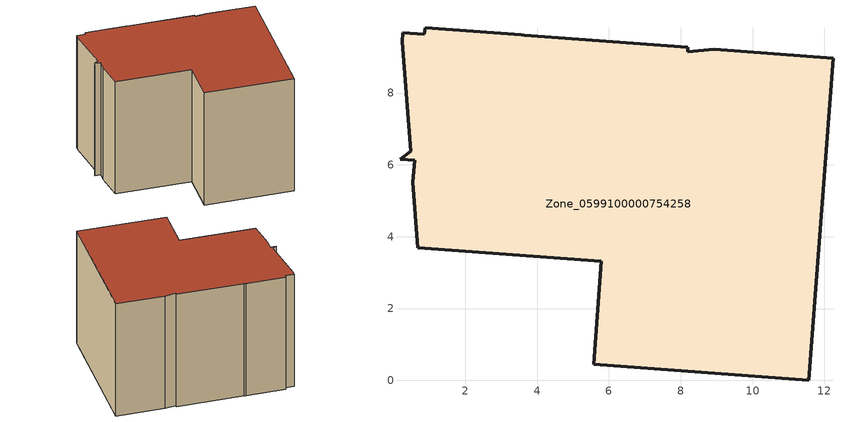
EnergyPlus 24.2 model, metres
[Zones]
Zone_0599100000754258
 floor ground (C_G): 11.56,0 5.58,0.45 5.79,3.31 0.68,3.69 0.54,5.52 0.59,6.12 0.2,6.16 0.48,6.38 0.25,9.43 0.27,9.67 0.86,9.63 0.89,9.82 3.56,9.62 3.65,9.61 8.2,9.27 8.2,9.15 8.93,9.21 12.24,8.96 z0
 wall outside (C_F): 3.56,9.62 0.89,9.82 0.86,9.63 0.27,9.67 0.25,9.43 0.48,6.38 0.2,6.16 0.59,6.12 0.54,5.52 0.68,3.69 5.79,3.31 5.58,0.45 11.56,0 12.24,8.96 8.93,9.21 8.2,9.15 8.2,9.27 3.65,9.61 3.56,9.62 z0:8.57
 roof outside (C_R): 8.2,9.15 8.2,9.27 3.65,9.61 3.56,9.62 0.89,9.82 0.86,9.63 0.27,9.67 0.25,9.43 0.48,6.38 0.2,6.16 0.59,6.12 0.54,5.52 0.68,3.69 5.79,3.31 5.58,0.45 11.56,0 12.24,8.96 8.93,9.21 z8.57
[BUILDING]
Pand.0599100000754258: North Axis=0; Terrain=City; Loads Convergence Tolerance Value=0.04; Temperature Convergence Tolerance Value=0.4; Solar Distribution=FullExterior; Maximum Number of Warmup Days=25; Minimum Number of Warmup Days=1
[Site:Location]
Rotterdam.The.Hague.AP_ZH_NLD Design_Conditions: Latitude=51.96; Longitude=4.45; Time Zone=1; Elevation=-4.5
[SITE:GROUNDTEMPERATURE:BUILDINGSURFACE]
18, 18, 18, 18, 18, 18, 18, 18, 18, 18, 18, 18
[MATERIAL] Thermal Absorptance=0.9; Solar Absorptance=0.7; Visible Absorptance=0.7
Name | Roughness | Thickness | Conductivity | Density | Specific Heat
G.D.2006-2014 | MediumSmooth | 0.15 | 0.06 | 540 | 1210
F.D.2006-2014 | Rough | 0.3 | 0.12 | 1920 | 840
R.D.2006-2014 | MediumRough | 0.2 | 0.08 | 1500 | 1000
[CONSTRUCTION]
C_G: G.D.2006-2014
C_F: F.D.2006-2014
C_R: R.D.2006-2014
[ZONE]
Zone_0599100000754258: Type=1; Multiplier=1; Ceiling Height=Autocalculate; Volume=Autocalculate; Floor Area=autocalculate; Part of Total Floor Area=Yes
[ZONEINFILTRATION:DESIGNFLOWRATE]
Infil_Zone_0599100000754258: Zone or ZoneList or Space or SpaceList=Zone_0599100000754258; Schedule=AlwaysOn; Design Flow Rate Calculation Method=Flow/Area; Flow Rate per Floor Area=0.0021; Constant Term Coefficient=1; Temperature Term Coefficient=0; Velocity Term Coefficient=0; Velocity Squared Term Coefficient=0
[HVACTEMPLATE:ZONE:IDEALLOADSAIRSYSTEM]
Zone_0599100000754258: Maximum Heating Supply Air Temperature=50; Minimum Cooling Supply Air Temperature=13; Maximum Heating Supply Air Humidity Ratio=0.0156; Minimum Cooling Supply Air Humidity Ratio=0.0077; Heating Limit=NoLimit; Cooling Limit=NoLimit; Dehumidification Control Type=ConstantSensibleHeatRatio; Cooling Sensible Heat Ratio=0.7; Dehumidification Setpoint=60; Humidification Control Type=None; Humidification Setpoint=30; Outdoor Air Method=None; Outdoor Air Flow Rate per Person=0.00944; Outdoor Air Flow Rate per Zone Floor Area=0; Outdoor Air Flow Rate per Zone=0; Demand Controlled Ventilation Type=None; Outdoor Air Economizer Type=NoEconomizer; Heat Recovery Type=None; Sensible Heat Recovery Effectiveness=0.7; Latent Heat Recovery Effectiveness=0.65
[ZONECONTROL:THERMOSTAT]
ThermostatControl_Zone_0599100000754258: Zone or ZoneList=Zone_0599100000754258; Control Type Schedule=DualSetpointControlType; Control 1=Thermostat_Zone_0599100000754258; Temperature Difference Between Cutout And Setpoint=0
[THERMOSTATSETPOINT:DUALSETPOINT]
Thermostat_Zone_0599100000754258: Heating Setpoint Temperature Schedule=HeatingSetpoint_Zone_0599100000754258; Cooling Setpoint Temperature Schedule=CoolingSetpoint_Zone_0599100000754258
[SCHEDULE:COMPACT]
HeatingSetpoint_Zone_0599100000754258: Through: 12/31, For: AllDays, Until: 24:00, 21
CoolingSetpoint_Zone_0599100000754258: Through: 12/31, For: AllDays, Until: 24:00, 24
DualSetpointControlType: Through: 12/31, For: AllDays, Until: 24:00, 4
AlwaysOn: Through: 12/31, For: AllDays, Until: 24:00, 1
